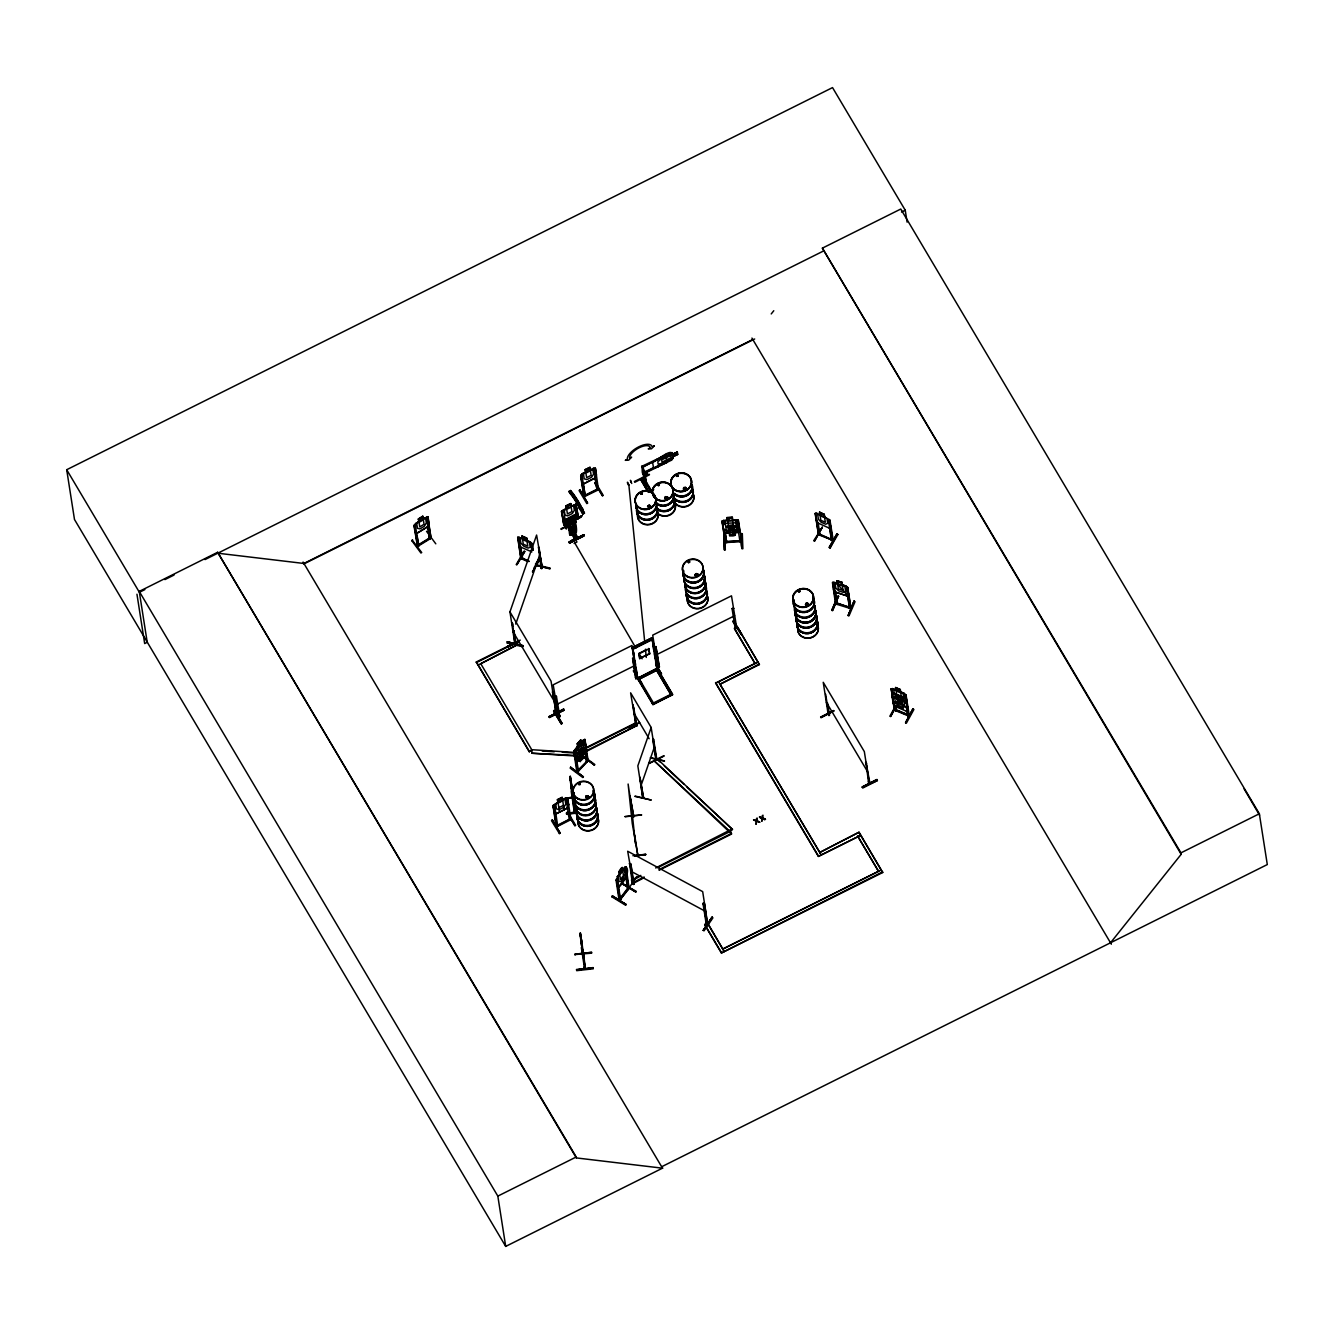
<?xml version="1.0" encoding="UTF-8"?>
<svg xmlns="http://www.w3.org/2000/svg" width="1334" height="1334" viewBox="0 0 1334 1334"><rect width="100%" height="100%" fill="white"/><g stroke="black" fill="none" stroke-linecap="round" stroke-linejoin="round"><path stroke-width="1.5" d="M570.835 819.076L569.201 819.91L570.719 818.342M637.719 678.172L657.178 668.284L637.602 678.339L636.185 668.367M736.551 627.047C731.782 629.965 740.053 627.464 735.418 628.264M574.837 505.319L575.904 504.202L574.57 504.869L576.955 517.609L576.171 515.274L577.922 515.057M583.658 496.448L598.549 488.944M585.293 495.431C586.01 497.732 581.557 494.914 585.476 495.564M593.83 469.918L595.431 469.701L594.097 470.368L597.048 490.362C596.198 489.845 598.282 487.027 598.282 489.161M643.755 797.499L642.771 796.548L643.755 797.499L642.721 797.899L639.953 777.338L643.588 797.999M659.83 761.814L656.645 758.829L655.711 759.296L656.878 759.663L653.577 739.319C652.726 737.902 653.06 741.904 653.577 739.319M564.816 524.846C560.664 519.476 571.035 538.569 563.648 522.311L576.822 515.791M572.886 521.06L580.89 517.142L566.433 524.062L577.288 517.725M572.836 797.048L573.12 799.416L573.537 797.065M571.202 791.195L574.387 812.573L574.104 810.272L575.087 811.172M574.27 812.306L574.937 811.806M570.418 777.955L575.054 812.539L574.137 810.538M583.008 954.194L580.29 934.2L580.974 939.053M583.958 955.544L583.708 954.994M581.341 947.557L584.609 968.951L584.325 966.583M584.292 967.634L584.909 966.516M581.524 939.219L585.192 968.884L579.99 934.384M522.878 646.773L506.953 642.938L523.161 646.04L507.17 641.737L523.095 645.623M507.137 641.871L523.061 645.756M633.717 883.742L632.683 882.508M632.266 883.625L634.134 884.008L630.865 864.032L629.598 863.348L632.466 883.925M706.553 922.178C704.085 923.245 710.122 923.562 706.503 922.244M756.428 820.777L753.61 819.876L756.428 820.777L756.561 818.392M759.363 817.008C765.866 819.376 757.995 818.076 760.063 816.641L762.181 817.909L762.314 815.524M759.696 822.178L756.978 820.81L759.696 822.178L756.862 821.444L755.994 824.012M765.449 819.309L762.731 817.942L765.449 819.309L762.614 818.576L761.747 821.144M641.654 466.416L666.166 454.777L642.071 467.617C640.437 466.083 643.855 464.832 643.572 466.933M641.937 466.783C642.671 466.55 641.137 478.356 644.789 471.852M643.088 473.703L642.671 472.92L653.91 467.467M756.028 824.229L756.261 821.21L753.61 819.876M757.012 821.027L757.245 818.059M761.781 821.344L762.014 818.342M762.765 818.159L762.998 815.191M515.641 644.455C514.957 639.286 515.941 645.389 515.891 641.821M515.624 643.171L515.591 643.972M540.92 567.667L542.171 566.383L541.054 568.167M542.088 566.533L541.554 567.917M542.204 567.367L536.601 535.051L509.955 611.872L514.891 644.089M657.095 668.517L672.619 694.781L652.926 704.602L636.868 677.539L636.285 672.936M575.971 756.044L531.799 753.243L532.033 749.725L574.22 752.393M573.753 799.033L573.487 797.182M572.886 798.099L569.851 778.022M575.087 812.323L573.52 797.282M582.908 953.727L583.241 954.727M585.226 968.684L583.658 953.643M417.108 545.189L417.559 546.657L414.04 526.213L415.308 525.446L418.893 545.689L418.226 544.606L417.609 545.873M418.726 545.856L417.075 546.023L431.165 537.469M429.581 538.502L431.182 537.335L431.149 538.219M629.248 888.227L627.664 889.178L628.614 887.077L620.06 898.366M627.664 889.178L625.896 877.105M633.133 816.041L633.767 815.307M632.916 815.274L633.8 816.708L630.015 796.131L633.8 816.708L633.733 815.874M637.035 854.977L637.952 854.877M637.835 854.811L637.652 854.01M541.804 568.467L542.221 567.05M635.017 796.465L651.025 800M627.047 873.336L626.096 877.105C606.02 901.451 634.05 875.254 626.013 866.766L629.148 888.427L619.543 900.55L628.047 888.944M578.889 783.742L580.24 783.725M578.956 783.958L579.289 784.509M580.19 784.542L580.14 783.692M640.62 493.63L641.971 493.33M641.07 494.197L642.288 494.047L641.787 493.163M586.543 798.349L586.01 795.914M587.994 796.215L587.71 797.599M588.511 796.882L586.56 798.166M647.524 506.436L649.608 505.052M648.574 505.336L648.591 507.237M648.791 507.07L650.008 506.02M649.858 506.937L650.192 505.953M650.608 506.386L649.875 507.72L648.307 507.537M657.895 484.809L658.746 485.426M659.196 484.876L658.279 484.525M665.249 497.349L665.566 496.882M667.317 498.099L667.333 497.115M667.033 498.499L667.45 497.515L665.833 496.898M664.882 498.116L666.3 499.3L667.85 497.782M676.688 475.421L677.722 475.738L676.688 475.654M678.089 476.038L676.605 475.238M683.392 488.194L683.392 489.361M683.708 488.127L684.092 489.278L685.459 489.028M683.842 488.161L684.259 489.161M685.776 488.894L685.793 487.894M685.626 487.394L686.193 489.378L683.708 489.511M687.977 561.681L688.511 562.748M697.265 574.354L695.581 573.82L696.081 575.654M695.398 574.304L695.764 575.571L697.132 575.421M694.914 575.037L696.732 576.188L697.832 574.354M799.683 591.496L798.749 591.612L799.7 590.762M799.516 591.746L799.333 590.745L800.133 591.462M800.033 591.396L798.466 591.746M805.703 603.768L806.286 605.069M807.487 604.936L807.787 603.535M808.354 604.669L808.137 603.535M575.137 755.561L575.938 751.692L584.209 742.721L585.709 744.222M575.254 755.444L576.071 751.809M576.638 758.596L585.159 749.725L585.859 745.873M611.989 896.965L612.456 895.881L626.096 904.519L625.563 905.219L612.023 896.882L612.456 895.881M626.013 904.502L612.373 896.415M565.799 524.245L564.265 525.062L563.948 524.062M565.349 524.395L565.799 523.495L564.882 523.712M577.022 517.725L578.939 516.908L578.422 517.959M557.946 716.158L558.713 717.308L555.094 696.898L556.428 696.231L555.361 697.348M559.696 715.858L557.979 716.024M569.351 819.826L566.233 799.916M635.568 677.372L636.018 678.739L637.585 677.972L653.226 704.385L637.035 676.688L635.434 677.372L636.068 677.955M635.784 678.022L637.152 677.422M658.813 666.433C660.647 667.417 657.629 664.632 657.562 667.233L659.046 666.483M659.329 666.933L657.995 667.6L659.396 667.05L655.928 646.573L654.61 647.24L657.845 667.684L652.71 635.151L731.499 595.831L736.785 628.297L735.017 628.597M576.171 515.358L576.521 516.308L565.032 522.078C562.348 521.827 563.465 521.844 564.716 521.861M565.082 523.478L564.149 518.909M563.682 524.195L561.447 511.456C565.583 506.82 565.049 530.098 564.949 521.577M578.206 516.892L576.738 516.892M583.592 485.759L585.142 495.714M598.532 489.678L598.032 489.094M570.635 767.233L583.392 776.872L582.791 777.522L570.168 768.117L570.702 767.117M583.292 776.905L570.685 767.5L583.392 776.872M576.521 759.246L578.539 771.202L576.855 772.036L573.853 752.009L575.271 751.275L573.853 752.009M657.045 669.134L652.526 638.919M632.933 815.408L633.85 816.608M639.953 777.338L643.505 797.982M656.261 757.845C655.744 759.73 657.662 757.529 654.427 761.047L731.616 834.05L659.146 870.218M650.442 757.995L664.549 761.03L650.442 757.595M635.984 723.778L635.934 724.962M655.811 760.03L655.678 758.296M512.289 622.661L511.839 623.962C513.507 626.947 511.472 618.592 512.89 626.496M541.12 568.517L538.502 547.157L542.288 567.384M541.054 567.634L541.771 568.634L539.053 547.29M514.957 643.872L513.49 630.332M541.17 568.367L541.604 567.067M549.841 568.501L535.901 565.499M515.741 624.095L539.72 554.961M574.254 531.816C578.589 537.385 575.854 519.193 573.47 518.759M647.173 485.293C641.671 491.095 645.623 462.348 642.855 472.336L643.705 473.787L671.536 460.163L672.87 458.346M633.016 704.669L636.018 725.479L630.615 692.83L651.159 727.48L637.835 765.883L642.821 797.965M640.954 785.793L654.277 747.39M427.797 526.63L417.042 533.25L427.797 526.63L429.081 523.362L427.947 516.642L423.095 518.776L422.711 516.325M577.172 510.855L575.871 514.257L564.699 520.093L562.798 518.426L564.799 519.943M577.255 511.005L576.005 514.274L564.699 520.093M567.2 807.92L568.434 804.736M554.127 812.056L556.095 813.873L567.4 808.087L568.584 804.669M594.981 477.939L596.215 474.771M581.924 482.091L583.808 483.792L595.181 478.106L596.465 474.837L595.348 468.117L582.224 473.737L585.693 472.103M617.625 885.459L617.275 876.788M412.489 539.953L411.873 540.737L420.944 553.026L421.711 552.543L412.423 540.387M832.783 583.475L833.967 584.409L837.118 604.435M831.816 610.322L837.852 596.215L831.766 610.355L832.616 610.622L838.586 596.098L832.499 610.488M849.491 607.704L849.825 606.92L851.109 608.187L835.701 602.534L837.335 603.051L836.902 604.335M846.39 588.327L847.99 588.277L846.39 588.327L849.625 608.354L848.157 597.782M849.258 607.654L851.059 607.337L850.925 608.804M854.144 601.017L848.157 615.541L849.024 615.808L855.044 601.684L854.11 601L848.291 615.508M848.157 615.541L854.227 601.084M842.321 584.876C854.46 588.311 827.647 581.374 834.017 582.208L837.585 583.358L837.202 580.907M833.4 589.211L835.484 592.079L847.307 595.964L848.741 593.947L847.173 595.848M837.018 580.774L842.104 582.408L837.018 580.774L837.402 583.225M836.551 583.158L847.64 595.498M837.619 584.359L842.388 585.859L843.105 590.428L838.352 588.894L837.635 584.325M835.351 592.163L847.29 595.998M845.773 585.909L847.64 587.51L845.723 585.976M652.926 704.602L672.519 694.164L657.078 668.117M516.175 644.789L515.474 644.422M555.244 711.289L556.712 712.99L552.76 691.846L555.794 711.622M556.611 712.856L555.878 711.756M825.629 694.13L829.031 715.591C826.53 710.822 831.332 716.742 828.047 713.423M829.381 714.407C828.864 717.542 829.615 711.389 828.164 714.507M869.068 782.791L868.534 781.707M869.268 783.708L869.051 781.307L869.351 783.608M828.164 714.157L823.228 682.291L864.332 751.592L869.418 783.742L869.268 781.507L868.484 781.791M561.297 723.945L553.543 710.955L561.331 723.912L562.031 723.178L554.194 710.238L562.098 723.578M560.047 832.833L552.259 819.876L551.526 820.693L559.396 833.55M656.945 667.784L661.397 673.987L655.661 663.832M579.773 489.845L587.644 503.185L586.827 503.585L579.106 490.578L579.873 489.761L587.477 502.851M574.921 539.47L568.117 528.164M575.571 539.103L569.685 529.448M672.403 694.781L656.895 668.868L652.176 639.103M585.643 752.609L586.71 750.542L577.555 761.647M577.589 772.169L574.12 750.775L577.689 746.023M584.859 739.553L574.12 750.775M619.059 899.416L620.443 898.783M629.098 887.36L619.076 900.267L616.058 880.223L616.925 879.106M619.81 900.333L619.926 898.149L620.543 899.366M629.031 887.71L627.68 888.161M515.074 641.954L515.358 643.438M619.643 874.02L618.192 876.888L618.909 881.457L620.794 881.374L623.762 877.555L625.046 873.553L624.329 868.984L622.611 870.202C623.845 860.93 614.407 879.89 622.178 867.45M642.304 493.747L641.27 494.264M648.174 506.22L648.874 505.353M650.042 506.72L649.691 505.336M650.542 506.737L649.058 507.72M665.349 498.266L665.366 497.098M676.755 475.304L676.421 476.221M667.267 497.849L665.983 498.582M683.875 488.411L685.359 487.877M685.626 488.844L685.559 488.027M685.676 489.111L685.893 488.144M686.243 488.911L685.142 489.861M687.91 561.747L689.695 561.964M689.545 562.381L688.527 562.598M697.298 574.771L696.298 575.421M697.799 575.054L695.564 575.854M807.654 604.752L807.887 603.785M651.792 637.986L652.226 638.853M904.685 697.815L893.196 693.03L904.685 697.815L906.57 700.884M893.013 701.2L898.115 704.235L898.499 706.687M894.797 702.935L893.096 701.384M897.965 704.252L898.349 706.703L903.235 708.738L902.668 706.136L907.687 707.303M724.896 541.371L726.747 541.254L725.396 542.755L724.929 541.887L741.437 541.02M739.703 540.453L741.554 540.337M894.664 708.821L895.998 709.288L895.948 710.672L894.38 710.172L891.179 688.694L893.18 701.234M895.848 690.011L892.513 688.611L903.968 693.23L900.733 692.046L903.151 693.897L903.868 698.482L901.734 699.416M900.35 689.611L895.548 687.41L896.014 690.162L893.713 689.961L894.43 694.53L897.165 697.515M895.514 705.986L889.861 716.191L890.678 716.541L896.165 706.203M896.215 705.936L890.562 716.391M894.18 709.354L896.081 709.488M895.781 710.622L896.114 709.688L907.704 714.54M905.836 694.814L907.82 709.371L906.32 711.105M904.819 695.214L906.17 695.764L904.569 695.681L905.503 701.651M905.569 703.118L906.87 701.384M907.687 714.991L909.438 715.741L894.347 709.405M909.321 715.024L908.788 716.225L905.686 694.781M912.973 708.771L913.873 709.538L906.403 723.111L905.569 722.778L913.006 708.788L905.669 722.711M905.569 722.778L913.09 708.854M907.82 709.371L906.436 711.239L894.997 706.37L893.113 703.301L892.179 696.581M892.263 696.832L896.898 697.782M893.113 703.301L895.081 706.22M901.317 697.549L896.865 695.548M904.869 701.25L906.703 702.935L901.784 699.85L900.717 692.88L896.148 690.979L897.082 697.932M532.933 550.258L531.916 543.722C530.148 539.937 515.141 536.885 519.159 537.118M518.092 538.169L519.143 539.219L522.028 559.213L522.461 558.462M526.58 538.302L526.963 540.754L529.498 542.655L530.215 547.223L528.114 548.107L523.612 546.106L520.877 543.071L520.16 538.502L522.461 538.753L521.978 536.001L526.813 538.152L527.197 540.603M518.609 543.905L520.677 546.823L522.695 558.746M526.813 538.152L521.894 536.151M516.191 564.599L524.062 551.142L524.829 551.526L516.958 564.549M517.675 537.185L520.794 558.562L521.16 557.228L522.544 558.663M516.808 564.816L524.712 551.376M521.044 558.679L517.842 537.285M522.161 558.546L522.194 559.163M532.166 543.605L530.265 542.038M535.551 564.265L539.52 557.662M533.883 568.184L539.586 557.729M532.483 571.786L540.287 558.346L532.549 571.869M815.624 514.29L819.81 535.384L818.192 522.845M819.51 512.139L824.262 514.424L824.495 516.892L827.03 518.776L827.747 523.345L825.646 524.229L821.144 522.228L818.409 519.193L817.692 514.624L819.993 514.891L819.51 512.139L824.262 514.424M816.141 520.027L818.126 523.095L829.364 528.164L830.632 526.463M819.81 514.724L819.693 512.289M818.025 523.128L816.391 519.943M824.729 516.725L824.195 514.29M814.54 541.087L822.261 527.23L814.54 541.087L813.723 540.72L822.144 527.514M829.698 519.743L816.608 513.123L815.124 513.457L818.542 534.884L815.374 513.423M819.693 534.534L818.859 533.4M819.793 535.268L820.143 534.35L831.582 539.42M828.714 520.11L830.031 520.694L828.431 520.577L831.516 539.97M831.549 539.886L833.116 539.753L832.533 540.42M830.082 547.991L829.198 547.207L837.052 533.783L830.082 547.974L837.885 534.534M829.264 547.624L837.118 533.85L837.885 534.55M722.678 525.963L724.162 523.395L737.002 522.745M722.678 526.113L724.312 523.478M737.752 529.398L739.369 526.763L737.885 529.465L725.062 530.265L722.978 527.78M583.158 755.294L584.809 752.559L584.092 747.99L582.008 747.94L578.673 751.526L577.205 755.394L577.922 759.963L579.84 758.863L580.24 761.631L579.856 759.179M576.972 771.919L588.094 760.113L586.526 761.681L585.526 751.926M586.526 760.83L587.51 759.78M586.693 761.38L586.51 760.613M588.194 760.847L584.709 739.453M430.865 536.902L429.681 538.352M859.063 832.199L819.776 852.476L859.063 832.199L882.708 872.536L721.394 953.01L704.719 924.879L707.487 922.828L724.279 951.576L707.587 923.445L702.684 891.629L627.697 851.259L633.433 884.442L630.865 864.032M627.847 889.745L636.735 876.505M632.449 882.458L632.499 883.858L644.272 877.622M633.75 883.942L632.599 882.408M703.001 903.502L704.585 903.718L707.387 924.078L706.136 923.478L703.001 903.502L704.269 904.169M712.089 917.075L703.268 930.398L704.052 930.815L712.906 917.875L712.056 917.058L703.268 930.398M516.258 644.922L513.957 630.632M869.818 782.758L866.033 762.264L868.501 782.508M725.179 549.708L724.679 534.5L725.312 549.808L724.379 549.875L723.812 534.951L724.645 534.5M417.675 546.523L414.207 525.112L418.826 521.411M414.474 525.179L415.708 523.512M891.912 694.764L893.28 692.88M905.369 703.151L906.62 701.451M829.231 528.031L830.565 526.23M644.172 471.886L646.306 484.075M619.526 874.07L618.993 871.536L619.526 874.07L617.225 876.771L625.863 866.666L624.579 867.383M624.762 867.333L622.461 870.118L622.078 867.667M624.646 869.151L625.996 868.301L625.112 869.434L628.131 889.461L627.647 888.327M622.261 883.642L636.301 891.362L635.751 892.062L622.178 883.825L622.728 883.125M635.701 891.646L622.178 883.358L635.834 891.879M597.015 489.678L595.064 477.872L583.808 483.792M771.219 313.94L773.787 310.722M1110.522 942.788L1181.174 854.31L1180.957 852.86L822.378 248.141L900.767 209.038L1259.346 813.757L1267.3 864.565L661.647 1166.75L662.498 1168.184L576.371 1157.929L217.642 552.276L139.253 591.396L147.19 642.104M566.45 508.404L561.614 511.756L563.048 511.239M563.165 510.288L561.447 511.456M557.962 802.151L553.11 805.486L556.611 827.013L557.912 825.429L556.111 826.446L553.143 806.536L554.477 805.869M564.082 809.788L562.214 797.232L557.395 799.7L562.164 797.532L562.464 799.85L565.816 798.232L553.11 805.486L554.377 812.106M725.079 541.371L726.596 541.787M726.663 542.571L725.129 532.049M584.042 496.131L580.807 475.388L582.224 473.737M580.89 475.538L582.308 473.787M636.418 724.379L635.484 724.212L636.601 725.162L633.683 707.17M655.778 759.013L656.611 758.462M572.519 519.393L574.237 532.133M574.47 519.776L572.369 521.027M569.835 533.9L570.435 535.234L571.769 534.267M644.956 472.986L643.555 473.52M645.106 484.626L643.005 471.852M646.99 485.343L645.756 485.96L644.022 473.637M651.326 639.353L652.543 639.353M658.396 484.826L659.43 484.459M677.905 476.121L676.772 476.371M677.839 476.405L678.022 475.554M664.999 497.115L666.083 496.632M697.065 575.421L697.315 574.32M588.861 796.782A10.372 9.255 -8.9 0 0 586.193 796.448L586.226 795.981M586.193 796.515L587.56 796.198M805.853 603.685L807.12 603.435M671.469 460.113L672.786 456.712M580.107 761.514L583.808 757.795L583.292 755.244L583.675 757.845M577.305 743.722L580.74 739.803L581.157 742.571L583.075 741.471L583.792 746.039L582.308 749.908L578.973 753.477L576.888 753.427L576.171 748.858L577.822 746.14L577.439 743.688L580.774 740.12M583.958 741.971L584.509 740.587M577.989 770.218L586.893 761.481M577.422 772.236L588.077 760.897M594.197 764.799L581.641 755.861M594.264 765.216L594.847 764.549L582.191 755.227M429.565 537.619L430.082 538.903M428.964 525.779L431.099 538.369L427.814 516.775M558.046 802.284L555.761 804.335L556.478 808.904L559.196 809.638L563.698 807.337L565.799 804.152L565.082 799.566L562.548 799.983M566.283 522.978L568.234 526.63L566.283 522.978L564.065 524.145M635.468 724.045L636.535 725.229L634.817 716.175M654.327 760.413L656.695 758.362L732.483 829.465L730.115 831.532L654.427 761.047M655.678 867.984L732.383 828.848M567.8 521.311C568.017 525.346 571.636 519.343 567.8 521.311L569.601 534.184M576.271 532.633C573.553 509.104 570.635 520.277 575.237 533.15M645.039 473.12L644.272 471.819L645.656 480.707M628.631 887.927L626.446 873.987M577.705 770.885L576.705 762.898M577.539 771.486L576.755 771.102L578.422 770.552M577.555 517.492C578.472 519.243 581.657 515.658 577.939 518.259M558.562 716.525L553.193 684.809L631.982 645.489L634.384 661.614M659.396 666.333L659.196 666.283M556.261 825.579C556.511 829.181 556.028 823.145 557.946 825.629M556.662 826.23L571.002 818.793L569.868 820.327M585.209 495.114L596.698 489.378L598.666 489.678L583.925 496.898L580.69 476.471L582.024 475.804L585.343 496.381M594.347 765.049L581.574 755.461M649.074 492.013L641.27 478.606L648.874 492.063M574.07 539.253C572.369 540.187 577.872 537.252 573.487 539.453M665.899 454.327L666.967 462.481L653.593 468.251L652.593 462.331C656.645 460.864 671.536 447.707 672.403 454.26M641.821 493.68L641.937 493.13M658.479 485.826L657.945 485.142L659.313 485.476M683.742 487.61L683.858 488.878M798.916 591.179L798.332 591.662M807.82 605.152L806.336 605.669L805.336 604.535M579.973 784.575L578.756 784.709M586.26 796.148L587.91 796.531L586.643 797.682M587.444 797.482L587.877 796.265M894.547 709.521L891.579 689.678L893.296 694.681M566.65 524.145L565.799 524.662L566.566 523.979M831.666 539.953L833.3 540.67L830.031 520.694M672.303 694.597L652.81 704.335L672.453 694.43M738.402 532.399L739.903 531.466M734.584 532.8L740.103 531.649M418.276 518.959L422.861 516.158L423.195 518.909L425.613 518.326L426.33 522.895L424.345 526.263L420.077 528.881L417.475 528.331L416.758 523.762L418.926 521.544L418.442 518.959L418.759 521.544M418.543 519.093L422.811 516.458M415.624 523.462L427.947 516.642M415.624 525.863L414.04 526.213M412.54 539.92L411.856 540.787M426.53 531.316L435.801 543.822M418.492 544.739L429.348 538.069M417.475 546.556L431.149 538.152M725.146 541.938L725.396 542.755L721.961 521.21L727.48 520.06M721.961 521.377L723.645 520.293M576.105 519.443L575.171 519.893M570.518 490.512L572.069 492.963A13.323 1.701 59.2 0 1 581.274 507.287L579.656 508.254A13.323 1.701 59.2 0 0 570.452 493.93L568.901 491.479L570.518 490.512L571.269 491.312A15.541 1.984 59.2 0 1 581.14 506.37L584.459 513.156L582.841 514.124L578.606 507.203L580.223 506.236M569.818 493.247L571.436 492.279M568.901 491.479L569.651 492.279A15.541 1.984 59.2 0 1 579.523 507.337L580.39 508.988L581.974 507.954M580.39 508.988L581.441 510.038L583.058 509.071M643.872 472.086L645.573 480.557M574.771 542.971C571.452 545.106 581.24 539.586 574.771 542.971L635.918 648.107M574.087 520.577L575.904 519.56M570.685 521.944L568.901 522.928L574.32 519.843M580.79 517.175L581.974 515.691L576.755 517.959M835.784 602.651L837.469 603.868M837.018 604.352L835.434 591.879M832.449 582.458L835.534 603.902L851.059 608.721L847.707 587.36M573.17 520.694L572.453 519.61M566 527.78L568.301 526.563M575.371 519.793L576.355 519.326M572.203 521.661L574.454 520.31M569.685 522.911L567.784 523.662L573.103 521.144M566.366 508.554L565.866 505.97L570.685 503.502L571.035 506.236L573.587 505.819L574.354 510.355L572.269 513.557L567.767 515.858L565.032 515.157L564.265 510.605L566.55 508.554L566.05 505.97M570.769 503.635L565.866 505.97M576.772 519.109L578.439 518.442M571.802 521.861L571.019 522.278L573.22 521.044L569.318 522.961M558.179 803.101L562.665 800.8M558.896 807.67L563.382 805.369M520.26 640.103L507.337 646.623L518.943 641.687M518.759 641.337L507.77 647.34M515.558 644.322L515.274 642.755M553.46 693.013L552.243 692.113M635.784 678.689L632.549 658.262L633.883 657.595L632.816 658.713L635.934 678.622L636.802 677.505M654.877 647.69L656.211 647.023M732.066 608.604L733.667 608.387L732.066 608.604L735.301 629.048M736.935 628.214L732.833 621.11L740.887 634.317M732.9 621.511L733.717 621.11L741.521 634.05L740.67 634.034M549.024 716.591L563.748 709.138L549.041 716.925L564.199 710.172L549.475 717.625M563.715 709.088L549.141 717.042M658.746 665.766L658.079 666.867M659.129 666.366L657.945 667M558.713 717.308C561.147 717.659 558.296 714.007 559.88 715.991M641.12 683.708L642.004 683.708L638.036 677.205M566.516 800.367L567.567 799.249M567.867 812.373L575.688 825.362L574.871 825.779L567.1 812.373M557.662 825.179L569.118 819.376L569.818 820.26M556.545 826.897L570.952 819.61L567.567 798.082L568.684 804.802M559.33 833.633L560.147 833.233L552.259 819.876M833.867 711.039L821.06 717.759L820.627 717.042L833.533 710.522M820.944 717.275L833.867 710.822M866.733 763.432L865.516 762.531M862.264 786.96L876.988 779.506L862.314 787.343L877.455 780.54L862.748 788.061L862.248 786.927L877.038 779.59M147.424 642.188L144.672 643.572L136.952 594.214M566.616 522.061L578.106 516.291M563.782 524.462L579.039 517.509M568.851 522.278L563.632 524.545M581.974 515.691L577.005 518.476M564.032 524.979L578.489 517.725L575.904 504.202M628.381 727.914L639.47 722.378M633.933 725.429L639.653 722.728M649.124 763.131L663.848 755.728M649.308 763.448L664.065 756.061M661.764 1166.7L662.598 1168.117L505.703 1246.406L74.487 519.493L66.7 469.718L832.533 87.594L905.236 210.205L907.103 222.144M144.872 589.595L139.403 592.329L66.7 469.718M164.932 579.59L174.037 575.054M205.036 559.58L823.445 251.025M901.517 212.056L905.236 210.205M752.793 339.486L303.919 563.465L217.792 553.21M303.835 563.948L754.677 338.986M585.142 469.651L590.078 467.367L590.312 469.985L592.863 469.585L593.58 474.17L591.462 477.339L586.927 479.59L584.209 478.839L583.492 474.27L585.776 472.236L585.142 469.651L589.978 467.233L590.362 469.685M590.228 469.835L593.597 468.251M582.291 476.255L580.69 476.471M594.714 482.808L595.531 482.408L603.235 495.398L602.418 495.814L594.714 482.808L602.534 495.681M643.138 466.15L641.804 467.167L672.219 452.743M672.253 454.427L677.338 451.993L677.722 454.444L672.703 456.862L671.269 458.896L662.231 463.398L658.162 464.115L657.795 461.831L661.481 458.663L677.188 452.159M672.619 456.712L677.722 454.444M646.99 485.559L644.455 471.319L642.821 472.136L643.938 473.503M644.689 472.786L666.933 460.964M643.522 475.654C652.543 470.435 641.404 476.538 643.822 476.221M647.507 474.937C637.935 478.222 649.441 476.021 647.107 473.437M649.174 474.204L634.384 481.557L634.817 482.291L649.508 474.737M569.601 522.111C563.748 519.643 572.169 531.983 570.135 535.084M576.121 521.644L561.331 529.248M649.841 491.179L653.527 489.345L649.891 491.312M649.908 491.596L653.627 489.745L650.008 491.729M570.769 533.25L569.568 534.017L570.385 535.084L571.552 534.55L569.301 520.927M569.051 542.004L583.875 534.717L569.051 542.004L569.551 543.155L584.309 535.718L569.551 543.138M569.118 542.421L583.842 534.667M529.264 751.776L532.033 749.725L529.264 751.776L476.288 661.981L515.691 642.321L517.192 644.856L481.474 663.348M476.388 662.598L515.791 642.955L517.275 645.473M517.192 644.856L477.889 665.132M652.459 641.854L651.892 637.835L632.199 647.69L651.892 637.835L652.81 639.403L657.395 668.651L637.519 678.622L657.262 668.768M652.476 638.953L632.783 648.774L652.593 639.036M652.81 639.403L632.9 649.324M649.691 653.877L648.691 648.541L649.691 653.877L639.62 658.429L638.853 653.46L647.057 649.358M639.836 658.796L639.053 653.827L648.908 648.908M639.62 658.429L649.475 653.527M556.311 704.702L635.101 665.399L635.618 669.568M655.828 655.061L734.617 615.741M734.384 628.214L755.044 663.482L734.484 628.831L737.268 626.78L759.413 664.582L720.01 684.242L759.313 663.965M672.019 693.713L652.326 703.535M858.879 836.235L818.392 856.428L715.641 683.141L757.912 662.048M585.459 747.924L635.317 723.045L636.818 725.563L587.06 751.075M715.641 683.141L756.128 662.948M587.394 747.624L635.418 723.662L636.902 726.196M586.96 750.442L636.818 725.563M631.532 880.04L633.116 883.191L631.532 880.04L640.82 875.404M631.632 880.657L639.053 876.955M657.645 867.684L728.247 832.449M633.033 882.574L644.172 877.005M659.046 869.585L731.516 833.433L730.015 830.899M818.392 856.428L860.663 835.351M879.356 870.935L722.778 949.058L881.207 870.001M721.394 953.01L882.608 871.902M1180.957 852.86L1259.346 813.757M505.703 1246.406L497.832 1196.114L576.221 1156.995L217.642 552.276M570.719 522.228L579.156 518.059M575.187 519.626L579.656 517.542L577.088 518.926M894.897 697.682L897.048 696.732M908.921 715.558L895.864 710.155M575.804 519.376L577.255 518.776M571.302 521.677L573.787 520.677M565.716 524.512L568.017 523.745M563.882 525.062L569.101 522.795M832.916 540.42L818.476 534.667M832.8 541.104L829.531 519.693M559.313 716.075L558.446 716.641M677.389 475.888L676.555 476.388M684.075 487.377L685.693 487.394M665.616 496.598L667.934 497.499M667.05 498.949L665.899 499.066M806.069 603.018L807.303 602.885M807.02 605.019L805.669 604.285M576.138 761.881L577.455 761.414M577.589 761.514L576.038 762.031L574.254 750.675M583.392 739.92L584.959 739.386L586.727 750.742M706.386 922.211L707.687 923.562M703.301 903.051L706.62 922.961L706.17 922.161M653.577 468.217L658.546 466.7M736.401 627.113L735.217 628.531M558.562 717.275L559.813 716.591L556.428 696.231M577.072 517.475L576.388 515.057M733.633 621.094L741.487 634.017M643.755 477.755L651.542 490.779M650.842 491.045L642.955 477.772L650.659 490.779M570.418 524.896L578.072 537.902M577.455 538.202L569.818 525.179M654.044 703.968L638.653 677.905M724.395 549.825L723.878 534.901M726.78 542.621L725.146 532.566M741.387 540.353C739.003 539.336 739.553 543.355 741.687 541.587L738.352 520.177L732.583 519.743L732.199 517.292M741.621 540.987L739.77 541.054M740.07 541.037L740.053 540.287M906.103 707.554L907.437 707.353M891.095 688.844L892.679 688.577M892.096 696.732L893.68 696.481M815.291 513.557L816.608 513.39M625.062 816.475L641.704 814.941L625.096 816.758M634.651 834.901L637.852 855.561L632.266 823.545L628.114 784.025L633.083 816.758M632.9 855.728L645.806 854.26L634.834 856.245M634.801 855.878L645.873 854.66L634.817 855.978M570.235 777.288L570.352 776.271L570.418 777.272M570.835 782.691L570.335 777.822M571.386 782.858L571.752 786.977M571.035 785.159L570.919 782.391M571.552 788.444L571.669 790.895L570.385 777.122L570.935 783.025M572.236 797.032L564.932 798.682L574.154 797.632M564.882 798.266L574.12 797.382M566.416 813.24L577.472 811.972M577.522 812.256L566.4 813.09M577.539 812.406L566.533 814.207L577.605 813.073M581.507 944.822C582.741 953.476 579.706 929.431 580.557 933.633M581.174 941.521L581.724 944.655M575.071 955.044L574.987 954.194L591.579 952.309L591.662 953.16L575.004 954.56M574.987 954.244L591.579 952.359M581.557 941.954L583.158 955.744L580.307 932.649M576.538 969.484L593.13 967.6L593.28 968.801L576.688 970.668L576.555 969.585M688.594 561.164L689.461 561.381M688.644 561.297L689.678 561.764M633.883 648.057L632.933 649.375L632.199 647.674L637.402 678.322M632.933 648.474L637.602 678.689M620.51 899.299L619.176 900.133M722.144 521.227L723.895 532.65L738.502 532.633M723.712 532.7L729.481 533.116M735.151 535.151C720.827 534.5 738.903 538.469 734.784 532.866M727.097 517.609L727.48 520.227L724.879 521.21L725.596 525.779L728.631 527.58L733.733 527.264L736.151 525.129L735.434 520.56L732.583 519.91L732.366 517.208L726.897 517.542L727.297 520.16M727.097 517.775L732.199 517.459M723.662 520.46L738.352 520.343M723.578 522.094L722.094 522.695L723.595 522.611M734.15 529.465L737.885 529.465M741.971 548.774L741.37 533.45L742.321 533.8L742.888 548.724C740.37 549.475 740.153 532.083 742.321 533.817M723.812 534.967L724.746 534.901M726.78 541.471L739.736 540.67M725.212 542.604L741.471 541.654L741.204 540.203M561.781 511.706L563.765 524.079L578.222 516.825L576.055 504.319L562.998 510.105M576.155 504.452L570.952 506.103L570.535 503.668M565.666 798.199L567.65 798.232L565.749 798.349M837.519 583.508L835.101 583.508L835.818 588.077L838.669 590.862L843.405 592.379L845.639 591.245L844.922 586.677L842.254 585.042L842.104 582.408M593.447 468.234L595.431 468.267L598.466 489.828M542.171 750.975L554.227 751.742M562.264 752.259L574.32 753.026M575.888 755.428L531.799 753.243M666.316 498.749L665.216 497.865M649.091 507.354L648.091 506.703M696.398 573.52L697.815 574.07M806.837 603.018L807.804 603.702M806.736 605.553L805.703 605.152M515.591 645.022L512.356 623.712M828.747 714.04L829.448 715.024M556.028 712.589L551.059 681.174L509.955 611.872M587.744 760.38L586.376 752.543M577.956 770.018L577.772 770.935M536.201 564.732L550.175 568.117L549.908 568.918L535.901 565.099M635.117 796.064L651.059 800M575.588 531.149L576.421 532.216M894.814 708.771L894.514 710.255M837.785 596.248L838.636 596.515M837.385 603.352L849.458 607.17M557.479 825.046L557.762 826.38L554.744 806.32L553.143 806.536M577.956 516.375L577.422 514.557M633.333 883.725L633.833 884.459M807.253 602.901L808.387 603.918M895.631 687.71L900.2 689.611L900.583 692.063L900.283 689.461M909.021 716.158L894.564 710.188M908.838 716.158L907.537 715.608L907.32 711.139M901.4 697.399L896.515 695.331L896.998 698.082L894.697 697.865L895.414 702.434L898.149 705.419L902.701 707.353L904.819 706.436L904.102 701.867L901.551 700.017L901.167 697.565L896.615 695.631M893.497 696.515L904.852 701.334M818.976 534.134L820.227 534.867M531.182 543.989L532.499 544.572L530.899 544.455L531.832 550.425M531.916 551.892L520.493 547.007L518.709 543.755M522.611 558.212L529.148 561.13M520.677 557.845L528.881 561.597M520.944 558.546L527.33 561.381M638.653 677.372L638.786 678.239M764.766 819.86L762.614 818.576M629.281 863.798L630.565 864.482M632.399 883.708L633.683 884.392M630.815 871.169L705.803 911.539M835.818 603.985L835.418 603.085M583.125 954.894L582.825 953.643M574.954 825.613L567.017 812.406M616.058 880.223L617.392 879.389L620.56 899.516M617.475 885.376L618.959 886.61L617.525 885.609M612.389 895.998L626.096 904.519M818.542 534.884L818.209 533.883L833.133 540.537M895.814 709.288L895.798 710.739L894.847 704.635M895.931 710.005L895.414 706.17M569.668 521.894L568.901 520.944L569.468 524.495M568.334 522.561L570.518 535.067M575.621 531.316C575.254 537.769 571.936 520.577 572.436 519.26M665.499 499.099L664.849 497.765M587.827 795.714L588.594 796.598M586.493 797.732L586.06 797.182M583.575 739.886L581.024 742.454L580.64 740.02M577.555 746.073L577.305 743.588M586.41 760.947L587.327 761.847L585.393 753.593M575.154 757.345L576.772 758.696M575.404 757.312L576.855 758.529M903.918 693.28L905.753 694.964L903.835 693.43M415.391 531.566L417.242 533.216M417.142 533.383L415.241 531.682L414.374 525.046M554.294 811.956L556.195 813.723M664.365 766.033L684.042 784.359M687.077 787.177L732.483 829.465M578.606 507.203L579.656 508.254M869.268 781.507L869.935 783.141M901.601 698.632L904.352 701.617M739.069 525.079L736.885 522.678L738.886 525.096M535.584 563.632L535.768 564.465M807.52 603.418L807.82 604.302M667.45 496.832L667.967 497.865M667.15 496.898L667.35 497.865M697.482 573.753L697.999 574.787M697.182 573.82L697.348 574.037M695.648 575.421L695.214 574.537M695.197 575.804L694.881 574.687M631.732 483.475L630.432 480.29L630.982 482.158M712.206 917.425L703.351 930.348M833.65 589.061L835.551 591.929M904.652 697.699L906.653 700.734M581.291 507.971L584.459 513.156M655.594 758.329L656.211 759.563L651.159 727.48M567.4 808.087L556.095 813.873M557.879 802.284L557.395 799.7M828.131 713.74L828.948 715.458M869.151 782.174L869.851 783.175M655.594 663.898L661.597 673.937M636.085 673.97L633.317 670.752L635.534 674.254M636.885 676.772L641.187 684.125M1181.174 854.31L822.378 248.141M751.942 338.069L1111.355 944.205M826.346 702.201L867.45 771.502M657.295 459.163L652.593 462.331M759.413 664.582L737.268 626.78M859.163 832.816L882.708 872.536M648.324 492.329L640.62 479.34L647.29 490.795M719.576 683.492L820.21 853.21M715.541 682.524L818.309 855.811M585.526 472.103L585.393 469.785M576.188 522.061L560.98 528.714L561.414 529.431M570.585 526.963L577.255 537.919M569.801 528.998L575.621 538.736M633.733 712.74L649.141 738.736M704.619 924.262L721.31 952.393M513.073 631.782L554.177 701.084M532.133 750.342L480.757 663.698M476.288 661.981L529.164 751.159M303.068 562.031L662.498 1168.184M139.253 591.396L497.832 1196.114M1244.088 788.844L1259.563 815.207M639.036 653.46L642.138 658.813M628.831 484.742C625.813 477.972 628.414 487.027 628.831 484.742L644.839 643.038M574.354 812.306L571.586 785.909M581.441 510.038L582.841 514.124M572.87 797.265L573.103 798.382M644.172 472.786L642.838 473.803L644.989 472.219L644.656 471.035M831.399 540.503L829.948 528.064M561.864 511.856L562.965 518.342M906.17 695.764L909.288 715.674M906.536 702.901L907.57 709.438M907.67 714.324L907.754 715.791L906.436 707.62M847.54 587.344L850.909 608.671M829.448 519.843L830.465 526.38M832.633 582.541L836.084 603.352M819.876 533.867L819.96 535.334M827.547 702.968L829.531 715.341M821.277 854.994L718.526 681.707M738.169 520.377L739.92 531.632M740.003 541.687L736.885 521.777L738.369 521.16M735.167 535.318L734.567 532.633L737.185 531.649L736.468 527.08L733.417 525.296L728.331 525.613L725.896 527.747L726.613 532.316L729.481 532.966L729.865 535.568M729.698 535.668L729.314 533.216M677.105 452.009L677.455 454.294M672.136 452.593L672.953 458.496M644.222 475.271L645.973 486.076M707.537 924.162L707.587 922.911M655.928 646.573L659.246 667.15M653.143 645.806L653.66 649.958M654.377 653.777L654.911 657.912M655.628 661.731L656.161 665.883M653.21 738.736L656.511 760.28M652.843 740.237L655.961 760.147M633.683 652.443L634.317 656.428M634.934 660.413L635.551 664.399M633.617 708.504L634.217 712.339M580.974 475.338L582.091 482.008M573.937 518.876L575.888 531.316M574.304 524.079L574.937 527.78M572.986 520.51L574.771 533.033M569.835 521.827L571.619 534.334M569.134 520.994L569.701 524.545M570.252 528.114L571.085 533.433M570.218 529.681L570.852 533.383M568.651 522.761L570.602 535.201M617.859 885.076L620.043 899.016M616.458 878.856L619.643 900.417M584.809 742.588L585.759 748.557M574.837 750.959L575.771 756.928M570.168 776.288L573.67 799.199M570.152 777.839L570.568 780.54M571.336 785.876L572.053 790.445M531.999 543.572L533.033 550.108M522.161 536.168L522.544 538.619M580.29 934.2L580.89 936.868L580.757 935.267M582.191 946.806L580.907 937.902M557.579 799.7L559.58 812.089M576.221 1156.995L576.371 1157.929M428.347 521.794L427.714 517.809L426.78 519.009L429.748 539.019M427.714 526.546L429.431 538.586M416.858 535.401L418.643 545.923M571.336 783.475L571.902 787.86M581.474 939.836L582.041 944.222M571.586 788.311L571.219 785.059L571.386 788.477M631.232 803.935L635.384 843.455M645.456 649.208L646.29 657.445M570.618 778.906L570.752 780.523M814.991 606.42A10.405 9.271 -8.9 0 1 807.12 617.759A10.405 9.271 -8.9 0 1 794.747 611.105M815.107 606.07A10.555 9.421 -8.9 0 1 805.753 617.825A10.555 9.421 -8.9 0 1 794.297 608.371M814.774 608.788A10.372 9.255 -8.9 0 1 806.503 622.578A10.372 9.255 -8.9 0 1 795.714 610.889M814.707 608.471A10.372 9.255 -8.9 0 1 806.453 622.244A10.372 9.255 -8.9 0 1 795.664 610.572M814.791 608.571A10.439 9.305 -8.9 0 1 806.47 622.444A10.439 9.305 -8.9 0 1 795.631 610.689M813.306 598.282A10.555 9.421 -8.9 0 1 804.886 612.323A10.555 9.421 -8.9 0 1 793.913 600.433M814.841 605.503A10.405 9.271 -8.9 0 1 806.987 616.842A10.405 9.271 -8.9 0 1 794.597 610.172M814.374 603.335A10.405 9.271 -8.9 0 1 802.218 612.473A10.405 9.271 -8.9 0 1 794.114 600.784M813.206 598.683A10.405 9.271 -8.9 0 1 814.14 600.934M813.256 597.999A10.555 9.421 -8.9 0 1 804.836 612.039A10.555 9.421 -8.9 0 1 793.863 600.15M813.056 597.765A10.405 9.271 -8.9 0 1 804.786 611.572A10.405 9.271 -8.9 0 1 793.963 599.866M817.442 622.078A10.405 9.271 -8.9 0 1 808.237 633.65A10.405 9.271 -8.9 0 1 796.965 624.345M817.559 621.727A10.555 9.421 -8.9 0 1 808.204 633.483A10.555 9.421 -8.9 0 1 796.748 624.029M817.225 624.445A10.372 9.255 -8.9 0 1 808.954 638.236A10.372 9.255 -8.9 0 1 798.166 626.546M817.175 624.145A10.372 9.255 -8.9 0 1 808.904 637.935A10.372 9.255 -8.9 0 1 798.116 626.246M814.841 609.271A10.372 9.255 -8.9 0 1 806.586 623.061A10.372 9.255 -8.9 0 1 795.798 611.389M814.857 608.971A10.439 9.305 -8.9 0 1 806.536 622.845A10.439 9.305 -8.9 0 1 795.698 611.089M815.758 613.94A10.555 9.421 -8.9 0 1 808.704 627.747A10.555 9.421 -8.9 0 1 795.881 618.526M816.375 618.909A10.405 9.271 -8.9 0 1 809.438 632.499A10.405 9.271 -8.9 0 1 796.815 623.428M815.658 614.34A10.405 9.271 -8.9 0 1 807.37 628.147A10.405 9.271 -8.9 0 1 796.565 616.441M817.509 621.444A10.555 9.421 -8.9 0 1 806.77 633.266A10.555 9.421 -8.9 0 1 797.182 621.294M815.708 613.657A10.555 9.421 -8.9 0 1 808.654 627.464A10.555 9.421 -8.9 0 1 795.831 618.259M815.508 613.423A10.405 9.271 -8.9 0 1 808.571 627.013A10.405 9.271 -8.9 0 1 795.948 617.925M594.28 796.848A10.405 9.271 -8.9 0 1 585.993 810.655A10.405 9.271 -8.9 0 1 575.187 798.949M594.364 796.448A10.555 9.421 -8.9 0 1 585.959 810.488A10.555 9.421 -8.9 0 1 574.971 798.599M594.981 801.501A10.372 9.255 -8.9 0 1 588.061 815.057A10.372 9.255 -8.9 0 1 575.471 806.003M586.243 796.798A10.372 9.255 -8.9 0 1 588.911 797.132M594.931 801.15A10.372 9.255 -8.9 0 1 587.994 814.707A10.372 9.255 -8.9 0 1 575.404 805.653M593.513 790.962A10.555 9.421 -8.9 0 1 585.092 805.002A10.555 9.421 -8.9 0 1 574.12 793.096M594.13 795.931A10.405 9.271 -8.9 0 1 585.843 809.738A10.405 9.271 -8.9 0 1 575.037 798.032M593.413 791.345A10.405 9.271 -8.9 0 1 585.126 805.169A10.405 9.271 -8.9 0 1 574.32 793.463M594.33 796.165A10.555 9.421 -8.9 0 1 585.909 810.205A10.555 9.421 -8.9 0 1 574.937 798.316M593.463 790.678A10.555 9.421 -8.9 0 1 585.059 804.719A10.555 9.421 -8.9 0 1 574.07 792.813M593.263 790.428A10.405 9.271 -8.9 0 1 584.992 804.252A10.405 9.271 -8.9 0 1 574.187 792.546M596.732 812.506A10.405 9.271 -8.9 0 1 589.778 826.096A10.405 9.271 -8.9 0 1 577.172 817.025M596.815 812.106A10.555 9.421 -8.9 0 1 589.778 825.913A10.555 9.421 -8.9 0 1 576.955 816.691M597.432 817.108A10.372 9.255 -8.9 0 1 589.161 830.899A10.372 9.255 -8.9 0 1 578.372 819.226M597.382 816.808A10.372 9.255 -8.9 0 1 589.111 830.598A10.372 9.255 -8.9 0 1 578.322 818.909M595.064 801.967A10.372 9.255 -8.9 0 1 588.127 815.524A10.372 9.255 -8.9 0 1 575.538 806.47M595.964 806.62A10.555 9.421 -8.9 0 1 587.544 820.66A10.555 9.421 -8.9 0 1 576.571 808.754M597.515 813.823A10.405 9.271 -8.9 0 1 588.294 825.396A10.405 9.271 -8.9 0 1 577.022 816.091M597.032 811.672A10.405 9.271 -8.9 0 1 584.876 820.81A10.405 9.271 -8.9 0 1 576.772 809.121M595.864 807.003A10.405 9.271 -8.9 0 1 596.798 809.254M596.782 811.822A10.555 9.421 -8.9 0 1 589.728 825.629A10.555 9.421 -8.9 0 1 576.905 816.408M595.914 806.336A10.555 9.421 -8.9 0 1 587.51 820.377A10.555 9.421 -8.9 0 1 576.521 808.471M595.714 806.086A10.405 9.271 -8.9 0 1 587.444 819.91A10.405 9.271 -8.9 0 1 576.638 808.204M703.635 574.671A10.405 9.271 -8.9 0 1 695.347 588.494A10.405 9.271 -8.9 0 1 684.542 576.788M703.735 574.27A10.555 9.421 -8.9 0 1 695.314 588.311A10.555 9.421 -8.9 0 1 684.342 576.421M704.335 579.323A10.372 9.255 -8.9 0 1 697.415 592.88A10.372 9.255 -8.9 0 1 684.826 583.825M695.598 574.62A10.372 9.255 -8.9 0 1 698.266 574.954M704.285 578.956A10.372 9.255 -8.9 0 1 697.348 592.529A10.372 9.255 -8.9 0 1 684.759 583.475M695.548 574.254A10.372 9.255 -8.9 0 1 698.216 574.587M702.868 568.784A10.555 9.421 -8.9 0 1 694.447 582.825A10.555 9.421 -8.9 0 1 683.475 570.935M703.485 573.753A10.405 9.271 -8.9 0 1 696.548 587.344A10.405 9.271 -8.9 0 1 683.925 578.272M702.768 569.184A10.405 9.271 -8.9 0 1 694.497 582.991A10.405 9.271 -8.9 0 1 683.675 571.286M703.685 574.004A10.555 9.421 -8.9 0 1 696.631 587.81A10.555 9.421 -8.9 0 1 683.808 578.589M702.818 568.501A10.555 9.421 -8.9 0 1 694.414 582.541A10.555 9.421 -8.9 0 1 683.425 570.652M702.634 568.251A10.405 9.271 -8.9 0 1 694.347 582.074A10.405 9.271 -8.9 0 1 683.542 570.368M707.02 592.579A10.405 9.271 -8.9 0 1 699.149 603.918A10.405 9.271 -8.9 0 1 686.76 597.248M706.186 589.928A10.555 9.421 -8.9 0 1 699.133 603.752A10.555 9.421 -8.9 0 1 686.31 594.53M706.787 594.947A10.372 9.255 -8.9 0 1 698.516 608.738A10.372 9.255 -8.9 0 1 687.744 597.048M706.737 594.63A10.372 9.255 -8.9 0 1 698.466 608.421A10.372 9.255 -8.9 0 1 687.694 596.748M704.419 579.79A10.372 9.255 -8.9 0 1 697.482 593.363A10.372 9.255 -8.9 0 1 684.892 584.309M704.419 579.473A10.439 9.305 -8.9 0 1 697.449 593.113A10.439 9.305 -8.9 0 1 684.792 584.009M705.319 584.442A10.555 9.421 -8.9 0 1 696.898 598.482A10.555 9.421 -8.9 0 1 685.926 586.593M706.87 591.662A10.405 9.271 -8.9 0 1 697.665 603.218A10.405 9.271 -8.9 0 1 686.376 593.93M706.386 589.495A10.405 9.271 -8.9 0 1 694.23 598.633A10.405 9.271 -8.9 0 1 686.126 586.943M705.219 584.842A10.405 9.271 -8.9 0 1 706.153 587.093M706.136 589.661A10.555 9.421 -8.9 0 1 699.083 603.468A10.555 9.421 -8.9 0 1 686.26 594.247M705.086 583.908A10.405 9.271 -8.9 0 1 696.798 597.732A10.405 9.271 -8.9 0 1 685.993 586.026M692.163 488.144A10.555 9.421 -8.9 0 1 687.694 501.017A10.555 9.421 -8.9 0 1 673.487 497.465M692.813 493.13A10.422 9.288 -8.9 0 1 688.411 505.836A10.422 9.288 -8.9 0 1 674.387 502.318L674.37 502.334A10.422 9.288 -8.9 0 1 671.102 514.39A10.422 9.288 -8.9 0 1 657.479 513.49M684.042 488.394A10.422 9.288 -8.9 0 1 686.71 488.744M692.096 488.527A10.422 9.288 -8.9 0 1 688.844 500.55A10.422 9.288 -8.9 0 1 675.221 499.666M693.63 495.081A10.355 9.238 -8.9 0 1 687.093 505.986A10.355 9.238 -8.9 0 1 674.387 501.984M683.992 488.144A10.355 9.238 -8.9 0 1 686.643 488.477M692.246 484.926A10.555 9.421 -8.9 0 1 686.843 495.531A10.555 9.421 -8.9 0 1 674.204 493.93M691.946 487.594A10.422 9.288 -8.9 0 1 687.544 500.3A10.422 9.288 -8.9 0 1 673.52 496.798M692.163 485.276A10.422 9.288 -8.9 0 1 686.827 495.731A10.422 9.288 -8.9 0 1 674.354 494.164M692.129 487.86A10.555 9.421 -8.9 0 1 687.66 500.734A10.555 9.421 -8.9 0 1 673.437 497.182M692.213 484.642A10.555 9.421 -8.9 0 1 686.793 495.248A10.555 9.421 -8.9 0 1 674.154 493.647M692.013 484.359A10.422 9.288 -8.9 0 1 686.677 494.814A10.422 9.288 -8.9 0 1 674.22 493.247M673.703 497.349A10.555 9.421 -8.9 0 1 670.418 509.555A10.555 9.421 -8.9 0 1 656.595 508.638M674.554 499.983A10.422 9.288 -8.9 0 1 669.218 510.438A10.422 9.288 -8.9 0 1 656.762 508.871M674.237 502.051A10.355 9.238 -8.9 0 1 671.019 514.007A10.355 9.238 -8.9 0 1 657.479 513.123M665.533 497.365A10.355 9.238 -8.9 0 1 668.184 497.699M665.583 497.632A10.422 9.288 -8.9 0 1 668.251 497.966M673.787 494.147A10.555 9.421 -8.9 0 1 668.384 504.736A10.555 9.421 -8.9 0 1 655.744 503.151M673.487 496.815A10.422 9.288 -8.9 0 1 670.235 508.854A10.422 9.288 -8.9 0 1 656.611 507.954M673.703 494.497A10.422 9.288 -8.9 0 1 668.367 504.952A10.422 9.288 -8.9 0 1 655.894 503.385M673.653 497.065A10.555 9.421 -8.9 0 1 670.368 509.271A10.555 9.421 -8.9 0 1 656.561 508.354M673.737 493.863A10.555 9.421 -8.9 0 1 668.334 504.452A10.555 9.421 -8.9 0 1 655.694 502.868M673.553 493.58A10.422 9.288 -8.9 0 1 668.217 504.019A10.422 9.288 -8.9 0 1 655.744 502.451M657.328 508.587A10.422 9.288 -8.9 0 1 648.091 520.177A10.422 9.288 -8.9 0 1 636.802 510.855M657.662 510.689A10.555 9.421 -8.9 0 1 645.306 519.977A10.555 9.421 -8.9 0 1 637.068 508.104M658.046 513.206A10.422 9.288 -8.9 0 1 647.457 524.862A10.422 9.288 -8.9 0 1 637.986 513.056M657.929 512.89A10.355 9.238 -8.9 0 1 647.407 524.479A10.355 9.238 -8.9 0 1 638.002 512.756M648.291 505.953A10.355 9.238 -8.9 0 1 650.942 506.286M656.795 505.186A10.555 9.421 -8.9 0 1 645.823 514.574A10.555 9.421 -8.9 0 1 635.734 505.052M657.178 507.67A10.422 9.288 -8.9 0 1 647.94 519.26A10.422 9.288 -8.9 0 1 636.652 509.938M656.461 503.101A10.422 9.288 -8.9 0 1 647.24 514.691A10.422 9.288 -8.9 0 1 635.934 505.369M657.362 507.954A10.555 9.421 -8.9 0 1 646.64 519.776A10.555 9.421 -8.9 0 1 637.035 507.82M656.511 502.468A10.555 9.421 -8.9 0 1 647.157 514.207A10.555 9.421 -8.9 0 1 635.701 504.769M656.311 502.168A10.422 9.288 -8.9 0 1 647.09 513.773A10.422 9.288 -8.9 0 1 635.784 504.452M418.776 544.956L418.776 544.956M577.572 754.01L580.39 754.377L578.572 759.613L581.24 754.11C583.492 755.911 586.743 751.359 581.857 752.81L583.792 747.424L581.024 753.076L578.689 752.826L577.572 754.01M726.28 526.797L730.348 529.465L727.33 532.499L731.632 529.965L736.518 531.816L732.616 529.331L735.734 526.196L731.365 528.881L726.28 526.797M571.852 540.403L573.62 539.503L571.852 540.403M895.114 696.948L898.799 701.2C893.163 701.834 898.299 704.919 899.95 702.218L904.319 706.12L900.817 702.051C906.686 701.434 901.334 698.149 899.7 701.084L895.114 696.948M655.994 669.318L671.386 695.398L655.994 669.218M621.761 868.851L619.993 872.119L621.761 868.851M622.745 871.019L619.776 874.837L620.493 879.406L623.462 875.588L622.745 871.019M582.008 747.94L578.689 751.509L577.956 746.957L581.291 743.388L582.008 747.957M582.308 749.908L578.989 753.477L579.706 758.046L583.025 754.477L582.308 749.908M582.758 757.145L580.74 760.263L582.758 757.145M580.24 741.154L578.222 744.272L580.24 741.154M654.21 445.889L651.459 448.824L648.241 448.858L650.308 447.824A11.723 4.986 -30.7 0 0 639.136 447.757A11.723 4.986 -30.7 0 0 629.581 458.162L631.632 457.145L628.681 460.18L625.279 460.313L627.33 459.296A14.04 5.986 -30.7 0 1 638.769 446.823A14.04 5.986 -30.7 0 1 652.159 446.907L654.21 445.889M422.111 517.342L419.493 519.843L422.111 517.342M423.328 519.726L419.043 522.361L419.76 526.93L424.045 524.295L423.328 519.726M569.901 504.619L567.133 506.92L569.901 504.619M571.169 507.053L566.683 509.371L567.45 513.907L571.936 511.606L571.169 507.053M561.414 798.366L558.663 800.65L561.414 798.366M589.178 468.351L586.393 470.619L589.178 468.351M590.428 470.802L585.909 473.053L586.626 477.622L591.145 475.371L590.428 470.802M670.719 455.378L661.681 459.897L662.031 462.181L671.085 457.662L670.719 455.378M676.438 452.96L674.821 453.777L675.054 455.244L676.672 454.427L676.438 452.96M657.779 669.701L638.152 679.673L657.829 669.785M593.196 967.984L576.588 969.868L593.196 968.05M733.733 527.247L728.631 527.564L729.348 532.149L734.45 531.816L733.733 527.247M733.85 533.917L730.698 534.951L733.85 533.917M731.349 517.926L728.197 518.943L731.349 517.926M732.716 520.727L727.614 521.044L728.331 525.613L733.433 525.296L732.716 520.727M841.087 582.725L838.035 581.741L841.087 582.725M899.449 689.678L896.515 688.461L899.449 689.678M900.417 697.632L897.499 696.381L900.417 697.632M901.667 700.834L897.132 698.899L897.849 703.468L902.384 705.403L901.667 700.834M823.361 514.49L820.477 513.206L823.361 514.49M824.629 517.709L820.11 515.691L820.827 520.277L825.329 522.278L824.629 517.709M525.829 538.369L522.945 537.068L525.829 538.369M527.097 541.571L522.578 539.57L523.295 544.155L527.797 546.156L527.097 541.571M643.105 467.1L644.005 472.903L643.105 467.1M878.239 870.819L857.695 836.151L878.239 870.819M797.599 605.753A10.372 9.255 -8.9 0 0 813.49 597.815A10.372 9.255 -8.9 0 0 798.349 589.678A10.372 9.255 -8.9 0 0 797.599 605.753M797.665 606.203A10.372 9.255 -8.9 0 0 813.557 598.266A10.372 9.255 -8.9 0 0 798.432 590.128A10.372 9.255 -8.9 0 0 797.665 606.203M797.582 605.986A10.439 9.305 -8.9 0 0 813.573 598.016A10.439 9.305 -8.9 0 0 798.366 589.811A10.439 9.305 -8.9 0 0 797.582 605.986M577.805 798.416A10.372 9.255 -8.9 0 0 593.697 790.478A10.372 9.255 -8.9 0 0 578.572 782.341A10.372 9.255 -8.9 0 0 577.805 798.416M577.872 798.899A10.372 9.255 -8.9 0 0 593.763 790.962A10.372 9.255 -8.9 0 0 578.639 782.808A10.372 9.255 -8.9 0 0 577.872 798.899M687.16 576.238A10.372 9.255 -8.9 0 0 703.051 568.317A10.372 9.255 -8.9 0 0 687.927 560.163A10.372 9.255 -8.9 0 0 687.16 576.238M687.227 576.722A10.372 9.255 -8.9 0 0 703.118 568.784A10.372 9.255 -8.9 0 0 687.994 560.647A10.372 9.255 -8.9 0 0 687.227 576.722M675.571 490.162A10.422 9.288 -8.9 0 0 691.546 482.191A10.422 9.288 -8.9 0 0 676.355 474.02A10.422 9.288 -8.9 0 0 675.571 490.162A10.439 9.305 -8.9 0 0 691.579 482.341A10.439 9.305 -8.9 0 0 676.371 474.154A10.439 9.305 -8.9 0 0 675.588 490.328M675.688 490.545A10.355 9.238 -8.9 0 0 691.546 482.641A10.355 9.238 -8.9 0 0 676.455 474.504A10.355 9.238 -8.9 0 0 675.688 490.545M657.112 499.366A10.422 9.288 -8.9 0 0 673.07 491.412A10.422 9.288 -8.9 0 0 657.879 483.225A10.422 9.288 -8.9 0 0 657.112 499.366M657.212 499.766A10.355 9.238 -8.9 0 0 673.086 491.846A10.355 9.238 -8.9 0 0 657.979 483.725A10.355 9.238 -8.9 0 0 657.212 499.766M657.128 499.533A10.439 9.305 -8.9 0 0 673.12 491.562A10.439 9.305 -8.9 0 0 657.895 483.375A10.439 9.305 -8.9 0 0 657.128 499.533M639.886 507.971A10.422 9.288 -8.9 0 0 655.844 500A10.422 9.288 -8.9 0 0 640.654 491.829A10.422 9.288 -8.9 0 0 639.886 507.971M639.986 508.371A10.355 9.238 -8.9 0 0 655.844 500.45A10.355 9.238 -8.9 0 0 640.754 492.329A10.355 9.238 -8.9 0 0 639.986 508.371M639.903 508.154A10.439 9.305 -8.9 0 0 655.878 500.167A10.439 9.305 -8.9 0 0 640.67 491.979A10.439 9.305 -8.9 0 0 639.903 508.154"/></g></svg>
